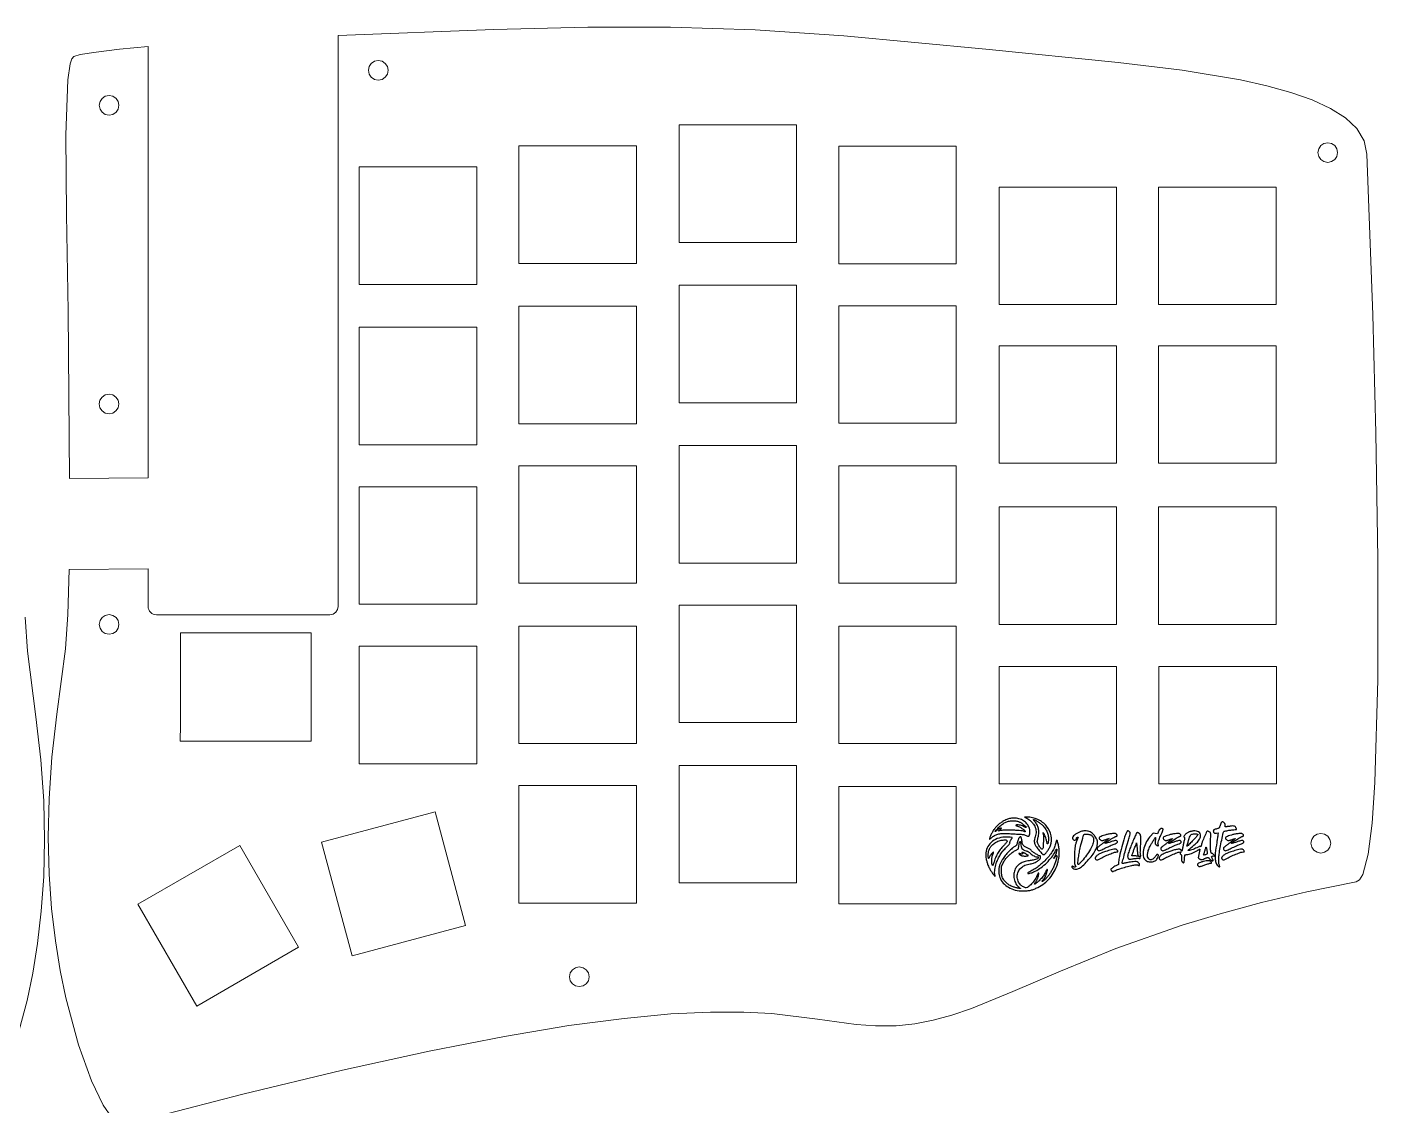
# Model space of a CAD drawing. Extents: x -219 to 340, y -29 to 493.
# Drawn here: x -29 to 131.9, y 362.9 to 491.4 of the extents above; entities that cross this region are included whole.
import ezdxf

# ---------------------------------------------------------------- set-up
doc = ezdxf.new("R2010")
doc.units = 0
doc.header["$MEASUREMENT"] = 0
doc.layers.get('0').update_dxf_attribs({"lineweight": 25, "true_color": 0xffffff})
doc.layers.add('Layer 1', color=7, linetype='BYLAYER', lineweight=5, true_color=0xffffff)

msp = doc.modelspace()

# ---------------------------------------------------------------- linework, layer by layer
at = {"color": 5, "true_color": 0x0000ff}
for points in [[(88.22, 397.13, 0.021416), (87.98, 397.09, 0.028277), (87.77, 397.04, 0.025595), (87.55, 396.95, 0.013536), (87.29, 396.82, 0.042504), (86.99, 396.63, 0.022333), (86.65, 396.35, 0.022256), (86.33, 396.04, 0.036844), (86.09, 395.74, 0.029866), (85.95, 395.49, 0.012216), (85.78, 395.15, 0.008749), (85.63, 394.8, 0.095306), (85.6, 394.66, 0.546801), (85.61, 394.65, 0.041861), (85.67, 394.67, 0.028123), (85.74, 394.73, 0.013668), (85.83, 394.81, -0.060301), (86.19, 395.07, -0.061454), (86.6, 395.24, -0.052645), (87.1, 395.32, -0.029227), (87.71, 395.32, 0.001164), (87.97, 395.31, 0.000535), (88.3, 395.29, 0.000529), (88.65, 395.27, 0.000733), (88.96, 395.25, -0.004485), (89.38, 395.23, -0.024068), (89.6, 395.2, -0.038649), (89.78, 395.16, -0.025833), (89.96, 395.09, 0.005668), (90.15, 395.01, 0.06691), (90.22, 394.99, 0.177373), (90.27, 395, 0.092553), (90.32, 395.04, 0.122046), (90.41, 395.27, 0.053548), (90.42, 395.6, 0.0512), (90.36, 395.95, 0.067061), (90.23, 396.25, 0.079435), (89.88, 396.67, 0.074893), (89.4, 396.98, 0.071548), (88.83, 397.13, 0.062987)], [(88.96, 396.78, -0.024427), (89.07, 396.74, -0.013925), (89.2, 396.69, -0.013883), (89.33, 396.62, -0.022292), (89.44, 396.56, -0.024315), (89.63, 396.41, -0.024077), (89.81, 396.25, -0.017054), (89.96, 396.1, -0.395866), (89.95, 396.05, -0.281029), (89.93, 396.04, -0.013728), (89.85, 396.07, -0.018919), (89.75, 396.11, -0.012167), (89.64, 396.17, 0.042961), (89.41, 396.26, 0.033852), (89.15, 396.33, 0.03438), (88.91, 396.36, 0.10325), (88.74, 396.33, 0.338007), (88.73, 396.31, 0.234176), (88.74, 396.29, 0.048232), (88.82, 396.25, 0.008257), (88.96, 396.2, -0.045337), (89.18, 396.1, -0.018174), (89.47, 395.93, -0.015771), (89.74, 395.74, -0.093969), (89.86, 395.61, -0.110977), (89.87, 395.57, -0.342591), (89.86, 395.54, -0.170979), (89.81, 395.54, -0.044045), (89.74, 395.57, 0.090533), (89.55, 395.63, 0.012977), (89.15, 395.67, 0.012557), (88.62, 395.7, 0.006243), (87.94, 395.71, 0.00404), (87.53, 395.71, 0.008274), (87.21, 395.7, 0.008191), (86.96, 395.68, 0.065085), (86.85, 395.66, -0.021984), (86.71, 395.62, -0.514141), (86.68, 395.64, -0.222013), (86.71, 395.69, -0.013469), (86.86, 395.79, 0.017603), (86.94, 395.85, 0.037896), (86.99, 395.9, 0.066691), (87.02, 395.93, 0.47273), (87.01, 395.95, 0.140908), (86.91, 395.95, 0.049687), (86.76, 395.9, 0.04508), (86.61, 395.81, 0.04213), (86.47, 395.69, -0.013673), (86.4, 395.63, -0.028422), (86.34, 395.58, -0.043719), (86.3, 395.56, -0.550557), (86.29, 395.57, -0.195265), (86.33, 395.67, -0.005644), (86.68, 396.02, -0.011337), (87.03, 396.35, -0.04722), (87.26, 396.52, -0.053934), (87.66, 396.71, -0.043849), (88.11, 396.82, -0.044777), (88.56, 396.85, -0.065497)], [(90.04, 397.14, -0.052586), (90.31, 396.98, -0.031693), (90.59, 396.73, -0.031648), (90.83, 396.45, -0.051154), (91, 396.18, -0.052531), (91.11, 395.88, -0.051989), (91.16, 395.56, -0.051397), (91.14, 395.23, -0.049095), (91.05, 394.91, 0.027071), (90.97, 394.66, 0.047825), (90.94, 394.45, 0.05601), (90.95, 394.25, 0.05869), (91, 394.07, 0.056823), (91.19, 393.73, 0.020415), (91.54, 393.29, 0.013846), (91.9, 392.88, 0.205559), (92.07, 392.81, 0.20915), (92.23, 392.88, 0.028544), (92.47, 393.16, 0.031822), (92.69, 393.52, 0.037293), (92.86, 393.88, 0.140913), (92.95, 395.06, 0.121877), (92.41, 396.18, 0.112852), (91.37, 396.99, 0.108402), (90.07, 397.27), (89.76, 397.27)], [(91.34, 396.76, -0.025198), (91.46, 396.68, -0.010477), (91.61, 396.57, -0.010335), (91.77, 396.44, -0.013152), (91.91, 396.32, -0.052329), (92.24, 395.92, -0.057751), (92.48, 395.48, -0.058432), (92.61, 395, -0.055775), (92.62, 394.5, -0.011388), (92.61, 394.38, -0.013103), (92.59, 394.26, -0.012242), (92.57, 394.16, -0.070855), (92.55, 394.11, -0.148643), (92.52, 394.08, -0.436086), (92.49, 394.09, -0.041305), (92.46, 394.18, -0.001535), (92.38, 394.51, 0.022045), (92.31, 394.79, 0.023191), (92.21, 395.06, 0.023188), (92.1, 395.28, 0.098003), (92.01, 395.39, 0.007238), (91.96, 395.43, 0.341336), (91.95, 395.43, 0.330003), (91.95, 395.42, 0.007007), (91.97, 395.36, -0.097545), (92.03, 395.05, -0.011672), (92.02, 394.35, -0.007255), (91.98, 393.62, -0.241211), (91.89, 393.47, -0.376445), (91.77, 393.49, -0.026392), (91.55, 393.79, -0.031584), (91.36, 394.13, -0.113497), (91.3, 394.37, -0.041088), (91.31, 394.43, -0.00597), (91.33, 394.56, -0.006725), (91.36, 394.71, -0.005715), (91.4, 394.87, 0.047916), (91.48, 395.42, 0.062723), (91.44, 395.91, 0.066854), (91.28, 396.36, 0.065889), (91.01, 396.75, -0.007005), (90.94, 396.83, -0.010315), (90.89, 396.89, -0.005965), (90.85, 396.95, -0.161784), (90.84, 396.97, -0.513535), (90.87, 396.98, -0.017646), (90.99, 396.94, -0.019846), (91.15, 396.86, -0.010704)], [(105.88, 395.81, 0.025519), (105.83, 395.75, 0.010814), (105.78, 395.67, 0.010667), (105.73, 395.58, 0.013728), (105.69, 395.49), (105.6, 395.29), (105.35, 395.32), (105.1, 395.35), (104.79, 395.02, 0.072514), (104.32, 394.37, 0.057289), (104, 393.56, 0.06146), (103.9, 392.79, 0.1667), (104.07, 392.27, 0.059006), (104.23, 392.11, 0.074237), (104.41, 392, 0.069206), (104.62, 391.95, 0.043589), (104.88, 391.94, 0.045912), (105.13, 391.98, 0.073028), (105.33, 392.06, 0.078382), (105.48, 392.19, 0.061944), (105.61, 392.37, 0.025099), (105.69, 392.56, 0.081334), (105.72, 392.7, 0.165842), (105.7, 392.78, 0.207567), (105.63, 392.82, 0.117915), (105.57, 392.82, 0.086249), (105.51, 392.78, 0.055584), (105.45, 392.72, 0.018485), (105.37, 392.61, -0.04292), (105.15, 392.35, -0.106689), (104.94, 392.21, -0.159933), (104.74, 392.2, -0.139311), (104.57, 392.3, -0.140187), (104.44, 392.54, -0.077203), (104.43, 392.88, -0.056808), (104.52, 393.3, -0.028792), (104.73, 393.81, -0.017567), (104.91, 394.13, -0.012469), (105.12, 394.48, -0.004598), (105.34, 394.82, -0.472129), (105.39, 394.82, -0.22471), (105.39, 394.81, -0.003575), (105.38, 394.71, -0.00863), (105.37, 394.6, -0.005518), (105.35, 394.47, 0.008245), (105.32, 394.27, 0.056869), (105.32, 394.17, 0.10307), (105.34, 394.1, 0.058043), (105.39, 394.03, 0.067274), (105.52, 393.91, 0.087277), (105.67, 393.85, 0.378338), (105.72, 393.88, 0.265304), (105.71, 393.96, -0.187278), (105.67, 394.09, -0.05211), (105.7, 394.3, -0.031649), (105.81, 394.62, -0.008599), (106.01, 395.11, 0.004441), (106.17, 395.46, 0.021537), (106.24, 395.67, 0.035444), (106.27, 395.8, 0.219456), (106.26, 395.86, 0.139159), (106.18, 395.92, 0.112756), (106.07, 395.93, 0.10174), (105.96, 395.89, 0.093919)], [(113.19, 396.59, 0.017906), (113.16, 396.52, 0.006391), (113.12, 396.42, 0.006332), (113.08, 396.31, 0.007438), (113.04, 396.2, -0.017364), (112.98, 396.04, -0.109956), (112.93, 395.97, -0.111599), (112.86, 395.92, -0.018126), (112.7, 395.88, 0.013407), (112.47, 395.82, 0.066633), (112.35, 395.77, 0.130672), (112.28, 395.7, 0.125874), (112.26, 395.61, 0.11115), (112.29, 395.49, 0.136671), (112.36, 395.41, 0.117513), (112.48, 395.36, 0.069528), (112.63, 395.37), (112.83, 395.4), (112.8, 395.15, -0.003332), (112.78, 395.02, -0.000753), (112.75, 394.79, -0.00078), (112.71, 394.52, -0.000757), (112.67, 394.26, 0.010381), (112.5, 392.99, 0.045235), (112.49, 392.24, 0.083436), (112.61, 391.75, 0.131535), (112.88, 391.41, 0.031435), (112.99, 391.34, 0.344168), (113.03, 391.35, 0.290636), (113.04, 391.4, 0.02661), (112.99, 391.53, -0.089361), (112.93, 391.72, -0.025163), (112.91, 392.03, -0.022652), (112.92, 392.41, -0.015336), (112.96, 392.84, -0.010939), (113.08, 393.64, -0.00755), (113.26, 394.54, -0.002853), (113.45, 395.41, -0.14625), (113.53, 395.56, -0.149947), (113.62, 395.61, -0.003872), (114.11, 395.7, -0.00852), (114.58, 395.76, -0.032355), (114.87, 395.78, 0.011294), (114.99, 395.78, 0.206484), (115.03, 395.8, 0.250458), (115.03, 395.84, 0.01662), (115, 395.93, 0.081594), (114.91, 396.1, 0.146271), (114.79, 396.19, 0.093262), (114.59, 396.22, 0.021085), (114.26, 396.19, 0.003967), (114.08, 396.16, 0.005168), (113.92, 396.14, 0.003896), (113.79, 396.11, 0.046717), (113.74, 396.1, -0.167066), (113.7, 396.1, -0.230174), (113.68, 396.12, -0.080612), (113.66, 396.18, -0.012092), (113.66, 396.3, 0.023941), (113.66, 396.42, 0.07105), (113.64, 396.5, 0.085437), (113.6, 396.56, 0.046005), (113.53, 396.63, 0.03855), (113.41, 396.71, 0.154486), (113.33, 396.72, 0.18967), (113.26, 396.69, 0.063148)], [(87.18, 394.88, 0.08186), (86.33, 394.62, 0.094856), (85.66, 394.11, 0.100956), (85.25, 393.41, 0.105877), (85.16, 392.62, 0.029828), (85.2, 392.31, 0.016031), (85.3, 391.93, 0.016029), (85.42, 391.56, 0.032127), (85.54, 391.28, 0.021062), (85.65, 391.07, 0.007327), (85.84, 390.78, 0.007464), (86.03, 390.49, 0.017011), (86.19, 390.28, 0.050239), (86.26, 390.22, 0.55275), (86.28, 390.23, 0.109624), (86.28, 390.3, 0.007998), (86.24, 390.49, -0.066918), (86.22, 390.71, -0.022615), (86.25, 391.05, -0.022319), (86.31, 391.41, -0.026133), (86.41, 391.75, -0.027548), (86.63, 392.3, -0.031876), (86.89, 392.79, -0.031608), (87.22, 393.25, -0.026274), (87.63, 393.69, 0.007393), (87.83, 393.89, 0.02491), (87.95, 394.03, 0.037723), (88.02, 394.13, 0.12889), (88.04, 394.21, -0.062726), (88.05, 394.34, -0.036324), (88.1, 394.48, -0.036467), (88.17, 394.61, -0.084404), (88.24, 394.69, 0.026233), (88.27, 394.72, 0.030537), (88.29, 394.75, 0.031902), (88.31, 394.77, 0.131716), (88.31, 394.79, 0.378308), (88.26, 394.85, 0.011798), (87.9, 394.89, 0.020791), (87.51, 394.9, 0.031975)], [(87.66, 394.5, -0.180373), (87.7, 394.42, -0.14981), (87.68, 394.32, -0.052909), (87.57, 394.18, -0.006586), (87.31, 393.9, 0.024248), (86.88, 393.4, 0.035608), (86.56, 392.92, 0.036446), (86.31, 392.41, 0.027151), (86.11, 391.81, -0.01264), (86.08, 391.7, -0.019685), (86.04, 391.6, -0.01469), (86.01, 391.53, -0.284573), (85.99, 391.52, -0.333831), (85.93, 391.56, -0.035283), (85.9, 391.72, -0.031444), (85.88, 391.94, -0.017107), (85.88, 392.22, -0.012316), (85.9, 392.43, -0.030633), (85.92, 392.58, -0.037126), (85.96, 392.71, -0.027901), (86.02, 392.85, 0.011966), (86.08, 392.96, 0.042958), (86.1, 393.03, 0.098273), (86.1, 393.07, 0.375822), (86.09, 393.09, 0.188652), (86, 393.05, 0.018354), (85.83, 392.89, 0.023491), (85.67, 392.7, 0.075492), (85.6, 392.56, -0.004422), (85.51, 392.34, -0.522171), (85.48, 392.33, -0.209754), (85.47, 392.37, -0.002199), (85.46, 392.68, -0.028783), (85.48, 393.07, -0.058195), (85.55, 393.37, -0.062727), (85.68, 393.64, -0.038937), (85.9, 393.91, -0.035915), (86.11, 394.1, -0.037747), (86.34, 394.26, -0.036737), (86.6, 394.39, -0.030723), (86.89, 394.49, -0.029505), (87.12, 394.53, -0.029582), (87.36, 394.55, -0.027713), (87.57, 394.55, -0.176279)], [(89.14, 394.81, 0.056535), (89.08, 394.71, 0.023717), (89.02, 394.57, 0.013586), (88.95, 394.34, 0.002855), (88.83, 393.95, -0.115593), (88.81, 393.91, -0.031794), (88.76, 393.86, -0.030338), (88.7, 393.82, -0.027575), (88.63, 393.77, 0.063666), (88.32, 393.56, 0.018815), (87.9, 393.16, 0.019296), (87.48, 392.69, 0.026974), (87.14, 392.24, 0.019328), (87.07, 392.11, 0.010872), (86.98, 391.95, 0.010838), (86.9, 391.79, 0.017394), (86.84, 391.64, 0.0518), (86.75, 391.28, 0.034183), (86.72, 390.85, 0.034473), (86.75, 390.43, 0.060074), (86.83, 390.09, 0.0887), (87.24, 389.42, 0.080534), (87.87, 388.91, 0.073632), (88.68, 388.59, 0.057606), (89.62, 388.48, 0.023256), (90.1, 388.5, 0.035908), (90.51, 388.57, 0.035059), (90.91, 388.69, 0.020888), (91.37, 388.9, 0.050744), (92.15, 389.39, 0.052812), (92.8, 390.01, 0.051808), (93.31, 390.78, 0.045607), (93.69, 391.66, 0.018011), (93.79, 392.02, 0.017378), (93.86, 392.39, 0.017933), (93.91, 392.75, 0.023637), (93.92, 393.08, 0.035278), (93.9, 393.49, 0.019993), (93.81, 393.98, 0.010956), (93.69, 394.45, 0.338607), (93.6, 394.51, 0.313661), (93.59, 394.5, 0.01178), (93.56, 394.43, 0.017548), (93.54, 394.34, 0.010994), (93.51, 394.23, -0.049818), (93.35, 393.7, -0.040068), (93.08, 393.17, -0.035082), (92.7, 392.64, -0.022954), (92.18, 392.07, -0.017542), (91.73, 391.65, -0.022927), (91.28, 391.29, -0.022326), (90.8, 390.98, -0.015343), (90.22, 390.66, 0.260644), (90.17, 390.58, 0.499888), (90.22, 390.54, 0.035294), (90.63, 390.65, 0.027231), (91.06, 390.84, 0.04789), (91.74, 391.25, 0.032422), (92.42, 391.84, 0.032566), (93.02, 392.51, 0.051043), (93.43, 393.17, -0.012356), (93.53, 393.36, -0.088898), (93.6, 393.44, -0.626072), (93.63, 393.43, -0.064394), (93.62, 393.33, -0.011618), (93.56, 393.07, -0.019841), (93.49, 392.86, -0.023764), (93.42, 392.69, -0.039608), (93.35, 392.56, 0.01048), (93.24, 392.4, 0.60841), (93.26, 392.37, 0.195442), (93.31, 392.4, 0.007236), (93.46, 392.57, -0.026434), (93.6, 392.71, -0.596429), (93.64, 392.7, -0.107167), (93.64, 392.58, -0.004154), (93.53, 392.17, -0.018707), (93.39, 391.73, -0.01917), (93.22, 391.31, -0.019645), (93.02, 390.91, -0.022383), (92.8, 390.54, -0.024232), (92.6, 390.27, -0.018923), (92.36, 390, -0.018681), (92.12, 389.76, -0.061323), (91.94, 389.63, -0.08263), (91.88, 389.61, -0.548819), (91.86, 389.63, -0.113396), (91.89, 389.7, -0.019962), (91.99, 389.79, 0.057326), (92.11, 389.94, 0.028896), (92.24, 390.16, 0.027057), (92.35, 390.42, 0.026428), (92.43, 390.69, 0.007132), (92.5, 390.96, 0.274471), (92.48, 391.02, 0.478108), (92.43, 391.01, 0.009432), (92.32, 390.79, -0.014141), (92.17, 390.52, -0.017806), (92.03, 390.29, -0.018602), (91.87, 390.08, -0.018387), (91.69, 389.87, -0.025507), (91.52, 389.7, -0.011156), (91.27, 389.48, -0.003557), (91, 389.27, -0.379657), (90.96, 389.28, -0.333358), (90.96, 389.29, -0.004818), (91, 389.37, -0.010972), (91.05, 389.46, -0.006744), (91.12, 389.56, 0.020021), (91.2, 389.68, 0.014549), (91.27, 389.82, 0.014741), (91.33, 389.96, 0.030966), (91.37, 390.07, 0.005464), (91.48, 390.49, 0.190488), (91.47, 390.59, 0.596149), (91.42, 390.59, 0.009196), (91.26, 390.27, -0.037756), (90.97, 389.78, -0.033486), (90.6, 389.31, -0.031894), (90.23, 388.95, -0.180992), (89.98, 388.86, -0.078539), (89.82, 388.88, -0.041744), (89.64, 388.96, -0.038483), (89.46, 389.07, -0.036264), (89.29, 389.22, -0.106539), (89.01, 389.66, -0.094808), (88.91, 390.21, -0.093237), (89.03, 390.75, -0.09886), (89.33, 391.21, -0.039591), (89.52, 391.36, -0.049298), (89.71, 391.48, -0.039326), (89.96, 391.57, -0.01528), (90.31, 391.66, 0.030573), (90.83, 391.8, 0.044645), (91.26, 391.99, 0.053581), (91.56, 392.21, 0.165315), (91.68, 392.43, 0.04041), (91.69, 392.53, 0.092858), (91.68, 392.61, 0.14403), (91.65, 392.65, 0.165376), (91.6, 392.67, -0.125073), (91.44, 392.71, -0.012159), (91.1, 392.91, -0.014846), (90.77, 393.12, -0.073941), (90.61, 393.27, 0.045064), (90.53, 393.36, 0.030041), (90.41, 393.45, 0.024846), (90.27, 393.54, 0.013973), (90.08, 393.63, -0.02641), (89.79, 393.79, -0.086673), (89.63, 393.93, -0.099345), (89.54, 394.11, -0.041321), (89.49, 394.38, 0.01705), (89.45, 394.61, 0.037433), (89.41, 394.78, 0.050305), (89.36, 394.89, 0.265816), (89.3, 394.93, 0.13067), (89.27, 394.92, 0.034744), (89.23, 394.89, 0.032779), (89.18, 394.85, 0.028647)], [(89.32, 394.1, 0.052617), (89.36, 393.77, 0.113874), (89.47, 393.54, 0.109743), (89.67, 393.37, 0.046746), (89.99, 393.25, -0.025947), (90.13, 393.2, -0.037246), (90.25, 393.14, -0.03672), (90.36, 393.06, -0.024266), (90.47, 392.96, 0.041096), (90.67, 392.79, 0.03709), (90.91, 392.65, 0.037982), (91.13, 392.56, 0.141155), (91.28, 392.55, -0.07497), (91.36, 392.56, -0.217508), (91.41, 392.54, -0.21688), (91.42, 392.48, -0.074588), (91.4, 392.4, -0.161162), (91.31, 392.32, -0.035462), (91.1, 392.24, -0.025326), (90.79, 392.16, -0.008399), (90.34, 392.08, 0.02981), (89.72, 391.94, 0.062527), (89.28, 391.74, 0.074758), (88.94, 391.47, 0.062587), (88.68, 391.1, 0.096721), (88.51, 390.54, 0.077411), (88.54, 389.92, 0.078039), (88.76, 389.34, 0.101382), (89.13, 388.91, -0.004619), (89.25, 388.82, -0.097134), (89.28, 388.79, -0.507574), (89.27, 388.77, -0.051772), (89.22, 388.76, -0.064526), (89.03, 388.79, -0.009811), (88.68, 388.89, -0.011625), (88.32, 389.01, -0.031394), (88.07, 389.11, -0.053337), (87.83, 389.27, -0.026304), (87.55, 389.52, -0.026288), (87.31, 389.79, -0.056132), (87.16, 390.03, -0.031871), (87.1, 390.18, -0.047189), (87.07, 390.31, -0.029101), (87.05, 390.5, -0.005396), (87.05, 390.84), (87.05, 391.41), (87.25, 391.83, -0.017229), (87.37, 392.06, -0.030811), (87.49, 392.24, -0.026134), (87.65, 392.42, -0.009048), (87.89, 392.67, -0.009841), (88.13, 392.9, -0.020689), (88.32, 393.06, -0.024349), (88.5, 393.19, -0.021099), (88.71, 393.31), (89.08, 393.5), (89.11, 393.84, -0.024552), (89.15, 394.19, -0.133049), (89.23, 394.36, -0.627324), (89.3, 394.34, -0.049479)], [(96.49, 395.56, 0.040502), (96.15, 395.42, 0.040486), (95.84, 395.23, 0.043368), (95.6, 395.03, 0.128404), (95.5, 394.84, 0.128257), (95.5, 394.74, 0.090435), (95.55, 394.64, 0.092983), (95.63, 394.56, 0.147227), (95.72, 394.53, 0.062862), (95.83, 394.55, 0.090009), (95.93, 394.59, 0.148171), (95.97, 394.65, 0.272708), (95.96, 394.7, -0.108857), (95.95, 394.74, -0.179755), (95.95, 394.77, -0.107874), (95.98, 394.81, -0.027132), (96.04, 394.85, -0.049776), (96.12, 394.9, -0.521742), (96.15, 394.88, -0.105087), (96.14, 394.8, -0.005861), (96.04, 394.58, 0.026291), (95.9, 394.19, 0.034609), (95.81, 393.82, 0.026744), (95.75, 393.38, 0.009052), (95.72, 392.73, 0.007537), (95.72, 392.11, 0.028633), (95.74, 391.73, 0.04672), (95.79, 391.5, 0.320196), (95.88, 391.43, -0.254247), (95.89, 391.42, -0.257172), (95.89, 391.41, -0.087349), (95.87, 391.38, -0.028829), (95.84, 391.36, -0.045638), (95.78, 391.32, -0.12922), (95.74, 391.31, -0.100224), (95.69, 391.32, -0.02137), (95.61, 391.37, 0.039107), (95.51, 391.42, 0.17266), (95.44, 391.42, 0.319238), (95.42, 391.38, 0.09894), (95.43, 391.31, 0.171206), (95.54, 391.18, 0.07707), (95.76, 391.09, 0.072057), (96.01, 391.08, 0.103481), (96.22, 391.14, 0.064887), (96.68, 391.46, 0.021443), (97.27, 392.05, 0.021956), (97.83, 392.71, 0.040534), (98.21, 393.3, 0.012644), (98.33, 393.53, 0.035925), (98.39, 393.69, 0.040017), (98.43, 393.85, 0.019001), (98.45, 394.06, 0.013768), (98.46, 394.29, 0.050409), (98.45, 394.43, 0.051498), (98.41, 394.56, 0.014805), (98.32, 394.75, 0.045276), (98.15, 395.02, 0.040519), (97.93, 395.27, 0.042598), (97.7, 395.46, 0.077397), (97.47, 395.57, 0.049391), (97.26, 395.61, 0.026131), (96.98, 395.63, 0.02612), (96.71, 395.61, 0.047986)], [(97.68, 395.15, -0.081811), (97.8, 395.06, -0.050803), (97.91, 394.92, -0.051253), (97.98, 394.77, -0.092343), (98.01, 394.63, -0.087319), (97.92, 394.1, -0.03734), (97.62, 393.44, -0.033253), (97.17, 392.73, -0.026323), (96.6, 392.02, -0.008222), (96.31, 391.71, -0.134336), (96.19, 391.64, -0.475223), (96.13, 391.69, -0.044625), (96.14, 391.89, -0.008598), (96.23, 392.63, -0.013726), (96.34, 393.25, -0.010811), (96.5, 393.96, -0.003336), (96.78, 395.02, -0.021003), (96.81, 395.14, -0.114367), (96.85, 395.2, -0.136359), (96.91, 395.23, -0.03465), (97.01, 395.24, -0.028589), (97.19, 395.25, -0.030211), (97.37, 395.23, -0.032172), (97.54, 395.2, -0.048748)], [(99.72, 395.23, 0.020953), (99.36, 395.14, 0.026166), (99.03, 395.03, 0.024525), (98.77, 394.91, 0.182055), (98.68, 394.81, 0.216559), (98.68, 394.72, 0.067653), (98.77, 394.6, 0.065177), (98.88, 394.51, 0.139291), (98.99, 394.48, 0.055765), (99.05, 394.49, 0.008606), (99.17, 394.52, 0.009512), (99.31, 394.56, 0.008137), (99.46, 394.61, -0.004186), (99.6, 394.65, -0.006745), (99.72, 394.69, -0.00202), (99.83, 394.72, -0.27177), (99.84, 394.72, -0.447579), (99.84, 394.71, -0.002186), (99.75, 394.64, -0.00734), (99.65, 394.56, -0.004355), (99.52, 394.47, 0.005086), (99.37, 394.36, 0.003492), (99.21, 394.24, 0.00352), (99.05, 394.12, 0.007145), (98.93, 394.02, -0.00325), (98.82, 393.93, -0.002862), (98.71, 393.84, -0.002876), (98.61, 393.76, -0.008672), (98.54, 393.7, 0.029836), (98.46, 393.65, 0.099807), (98.43, 393.6, 0.11849), (98.42, 393.54, 0.051063), (98.43, 393.47, 0.128362), (98.51, 393.32, 0.235369), (98.64, 393.27, 0.080806), (98.86, 393.33, 0.008666), (99.35, 393.57, -0.006349), (99.64, 393.71, -0.005386), (99.96, 393.86, -0.005435), (100.24, 393.98, -0.015173), (100.45, 394.06, 0.015749), (100.71, 394.16, 0.098968), (100.83, 394.24, 0.257474), (100.85, 394.33, 0.138981), (100.8, 394.42, 0.161416), (100.71, 394.47, 0.071378), (100.57, 394.47, 0.036048), (100.34, 394.42, 0.007193), (99.96, 394.3, -0.004872), (99.74, 394.24, -0.007795), (99.56, 394.18, -0.002704), (99.4, 394.14, -0.265109), (99.38, 394.15, -0.477074), (99.38, 394.21, -0.002214), (99.97, 394.58, -0.003798), (100.54, 394.94, -0.138779), (100.69, 394.98, 0.144724), (100.77, 395.01, 0.223422), (100.81, 395.07, 0.160777), (100.79, 395.16, 0.078719), (100.72, 395.25, 0.140425), (100.6, 395.31, 0.049076), (100.4, 395.32, 0.033156), (100.12, 395.3, 0.011583)], [(101.92, 395.44, 0.044393), (101.69, 394.87, 0.007423), (101.36, 393.72, 0.007387), (101.07, 392.57, 0.044987), (100.98, 391.96), (100.97, 391.61), (100.65, 391.47, 0.02649), (100.43, 391.35, 0.033725), (100.24, 391.22, 0.035125), (100.1, 391.1, 0.193214), (100.06, 391.01, 0.115286), (100.07, 390.98, 0.033362), (100.09, 390.94, 0.03163), (100.12, 390.9, 0.029068), (100.16, 390.86, 0.070042), (100.23, 390.81, 0.151588), (100.29, 390.8, 0.065181), (100.38, 390.83, 0.005726), (100.6, 390.92, -0.027844), (101.13, 391.13, -0.012859), (101.85, 391.34, -0.01255), (102.55, 391.52, -0.037567), (103.04, 391.59, -0.029355), (103.13, 391.59, -0.033602), (103.22, 391.58, -0.036845), (103.29, 391.56, -0.090161), (103.33, 391.53, 0.116745), (103.41, 391.5, 0.283189), (103.47, 391.52, 0.19632), (103.49, 391.59, 0.070791), (103.47, 391.69, 0.150798), (103.32, 391.88, 0.122915), (103.09, 391.97, 0.064618), (102.71, 391.96, 0.015667), (102.09, 391.86, -0.004425), (101.86, 391.81, -0.006841), (101.66, 391.78, -0.002682), (101.49, 391.75, -0.176543), (101.46, 391.76, -0.324126), (101.42, 391.85, -0.003475), (101.59, 392.52, -0.008623), (101.81, 393.35, -0.004224), (102.13, 394.4, 0.007581), (102.29, 394.95, 0.042339), (102.35, 395.25, 0.092364), (102.34, 395.43, 0.175166), (102.25, 395.55, 0.049114), (102.14, 395.62, 0.185553), (102.06, 395.62, 0.161741), (101.99, 395.57, 0.035306)], [(103.08, 395.32, -0.024945), (103.06, 395.25, -0.001787), (102.97, 395.05, -0.002509), (102.87, 394.81, -0.001892), (102.75, 394.56, 0.012079), (102.5, 393.97, 0.01218), (102.27, 393.37, 0.010639), (102.1, 392.84, 0.071737), (102.06, 392.57, 0.032549), (102.07, 392.48, 0.07436), (102.09, 392.41, 0.086005), (102.12, 392.35, 0.056182), (102.18, 392.31, 0.064961), (102.26, 392.27, 0.082512), (102.35, 392.25, 0.041859), (102.47, 392.26, 0.005959), (102.71, 392.31, -0.014099), (102.89, 392.34, -0.012668), (103.07, 392.36, -0.012813), (103.23, 392.37, -0.038482), (103.34, 392.37, 0.039503), (103.5, 392.36, 0.285025), (103.56, 392.4, 0.317125), (103.55, 392.47, 0.04424), (103.43, 392.57, 0.062455), (103.35, 392.61, 0.043276), (103.25, 392.63, 0.031636), (103.11, 392.64, 0.012543), (102.93, 392.65, -0.010175), (102.79, 392.65, -0.016883), (102.67, 392.65, -0.010905), (102.57, 392.66, -0.375854), (102.56, 392.68, -0.087907), (102.57, 392.73, -0.000903), (102.7, 393.08, -0.003007), (102.85, 393.48, -0.002307), (103.02, 393.91), (103.13, 394.21), (103.19, 393.5, 0.00819), (103.23, 393, 0.064739), (103.28, 392.78, 0.166387), (103.37, 392.67, 0.137756), (103.52, 392.63, 0.017638), (103.6, 392.63, 0.219945), (103.63, 392.65, 0.248138), (103.63, 392.68, 0.022225), (103.6, 392.75, -0.094461), (103.58, 392.85, -0.012749), (103.57, 393.07, -0.010704), (103.58, 393.38, -0.003399), (103.6, 393.84, 0.002566), (103.62, 394.22, 0.003694), (103.64, 394.55, 0.001975), (103.64, 394.84, 0.058023), (103.64, 394.91, -0.000081), (103.63, 394.95, -0.000037), (103.61, 395.02, -0.000036), (103.6, 395.08, -0.00005), (103.59, 395.14, 0.067771), (103.57, 395.2, 0.053144), (103.53, 395.26, 0.050807), (103.48, 395.32, 0.050064), (103.41, 395.36, 0.031095), (103.28, 395.42, 0.116314), (103.19, 395.43, 0.185285), (103.12, 395.39, 0.105949)], [(109.52, 395.55, 0.032556), (109.39, 395.51, 0.025413), (109.26, 395.45, 0.024722), (109.12, 395.37, 0.025912), (109, 395.28, 0.026359), (108.85, 395.14, 0.088836), (108.78, 395.03, 0.155803), (108.77, 394.93, 0.146301), (108.82, 394.85, -0.18383), (108.84, 394.8, -0.039691), (108.84, 394.71, -0.026947), (108.81, 394.58, -0.008181), (108.77, 394.37, 0.0054), (108.72, 394.19, 0.003558), (108.68, 393.97, 0.003579), (108.64, 393.76, 0.006905), (108.61, 393.59, -0.010744), (108.58, 393.46, -0.017262), (108.55, 393.34, -0.011391), (108.52, 393.25, -0.323093), (108.5, 393.23, -0.113715), (108.49, 393.24, -0.100298), (108.47, 393.25, -0.09392), (108.46, 393.26, -0.086073), (108.46, 393.28, 0.15771), (108.45, 393.3, 0.033574), (108.43, 393.34, 0.032011), (108.39, 393.38, 0.025711), (108.34, 393.41, 0.055583), (108.26, 393.45, 0.089956), (108.18, 393.47, 0.048724), (108.07, 393.46, 0.006995), (107.86, 393.41, 0.0139), (107.42, 393.3, 0.011707), (106.96, 393.15, 0.011718), (106.55, 393, 0.035564), (106.28, 392.87, 0.030792), (106.05, 392.73, 0.056987), (105.89, 392.58, 0.081152), (105.81, 392.44, 0.221609), (105.81, 392.33, 0.077716), (105.89, 392.22, 0.156396), (105.99, 392.18, 0.125254), (106.11, 392.19, 0.041819), (106.27, 392.26, -0.016952), (106.84, 392.56, -0.013035), (107.48, 392.85, -0.010143), (108.07, 393.08, -0.089358), (108.34, 393.13, -0.073454), (108.37, 393.13, -0.311372), (108.39, 393.11, -0.139683), (108.38, 393.08, -0.015789), (108.35, 393.03, 0.035925), (108.32, 392.97, 0.148186), (108.31, 392.93, 0.150752), (108.33, 392.9, 0.037598), (108.38, 392.86, -0.098428), (108.43, 392.8, -0.087199), (108.46, 392.73, -0.046389), (108.47, 392.62, -0.00902), (108.47, 392.42, 0.010144), (108.46, 392.22, 0.045999), (108.48, 392.1, 0.075182), (108.51, 392.02, 0.063759), (108.56, 391.94, 0.059828), (108.68, 391.84, 0.39171), (108.75, 391.85, 0.138417), (108.8, 391.97, 0.01105), (108.83, 392.29, -0.004313), (108.84, 392.46, -0.006647), (108.85, 392.62, -0.002626), (108.87, 392.74, -0.168148), (108.88, 392.77, -0.144829), (108.9, 392.78, -0.004039), (108.99, 392.79, -0.007963), (109.1, 392.82, -0.005348), (109.23, 392.83, 0.037465), (109.52, 392.9, 0.025087), (109.84, 393.01, 0.024452), (110.15, 393.16, 0.028521), (110.43, 393.33, -0.011238), (110.52, 393.39, -0.021059), (110.59, 393.43, -0.020647), (110.65, 393.45, -0.531147), (110.66, 393.45, -0.053049), (110.66, 393.42, -0.001218), (110.63, 393.28, -0.002707), (110.6, 393.13, -0.001829), (110.56, 392.95, 0.008504), (110.52, 392.76, 0.011636), (110.49, 392.6, 0.008532), (110.47, 392.46, 0.120089), (110.48, 392.41, 0.108667), (110.5, 392.38, 0.02882), (110.55, 392.34, 0.027828), (110.61, 392.29, 0.025461), (110.68, 392.26, 0.038043), (110.79, 392.21, 0.106334), (110.88, 392.21, 0.060788), (110.98, 392.23, 0.006675), (111.21, 392.33, -0.005678), (111.35, 392.39, -0.007709), (111.48, 392.44, -0.005402), (111.59, 392.48, -0.081976), (111.63, 392.48, -0.151388), (111.66, 392.47, -0.044948), (111.7, 392.44, -0.040572), (111.73, 392.4, -0.034148), (111.76, 392.35, 0.079074), (111.84, 392.26, 0.047897), (111.95, 392.17, 0.048398), (112.07, 392.1, 0.095004), (112.18, 392.08, 0.071398), (112.24, 392.09, 0.362475), (112.25, 392.11, 0.104588), (112.24, 392.16, 0.006349), (112.16, 392.29, -0.042556), (112.07, 392.48, -0.223077), (112.08, 392.58, -0.252468), (112.16, 392.64, -0.052597), (112.35, 392.64, 0.480406), (112.39, 392.67, 0.154145), (112.35, 392.76, 0.061458), (112.22, 392.88, 0.082277), (112.08, 392.95, -0.128637), (112.02, 392.99, -0.112777), (111.99, 393.05, -0.049913), (111.96, 393.16, -0.00742), (111.94, 393.38, -0.016695), (111.93, 393.59, -0.005127), (111.92, 393.9, -0.005124), (111.93, 394.25, -0.005594), (111.94, 394.6, 0.004214), (111.96, 395.18, 0.066769), (111.94, 395.38, 0.176966), (111.86, 395.49, 0.066718), (111.7, 395.58, 0.032109), (111.63, 395.6, 0.084449), (111.58, 395.6, 0.104269), (111.53, 395.59, 0.067039), (111.49, 395.56, 0.097173), (111.42, 395.45, 0.001538), (111.15, 394.8, 0.001545), (110.88, 394.15, 0.096697), (110.86, 394.03, -0.06234), (110.86, 394, -0.009368), (110.85, 393.96, -0.010396), (110.83, 393.91, -0.008808), (110.81, 393.85, -0.028381), (110.78, 393.79, -0.09909), (110.76, 393.76, -0.201643), (110.73, 393.75, -0.173823), (110.71, 393.77, 0.244069), (110.67, 393.78, 0.037763), (110.58, 393.76, 0.028745), (110.46, 393.71, 0.010705), (110.3, 393.63, -0.020486), (110.01, 393.49, -0.019054), (109.7, 393.38, -0.016373), (109.42, 393.29, -0.11839), (109.29, 393.29, -0.555544), (109.28, 393.32, -0.024748), (109.35, 393.4, -0.020608), (109.47, 393.51, -0.008525), (109.64, 393.66, 0.02046), (110.26, 394.21, 0.063429), (110.62, 394.64, 0.108184), (110.74, 395.01, 0.165086), (110.68, 395.34, 0.125326), (110.5, 395.51, 0.088536), (110.24, 395.61, 0.070067), (109.91, 395.62, 0.042085)], [(107.32, 395.23, 0.020953), (106.96, 395.14, 0.026166), (106.63, 395.03, 0.024525), (106.37, 394.91, 0.182055), (106.28, 394.81, 0.216559), (106.28, 394.72, 0.067653), (106.37, 394.6, 0.065177), (106.48, 394.51, 0.139291), (106.59, 394.48, 0.055765), (106.65, 394.49, 0.008606), (106.77, 394.52, 0.009512), (106.91, 394.56, 0.008137), (107.06, 394.61, -0.004186), (107.2, 394.65, -0.006745), (107.32, 394.69, -0.00202), (107.43, 394.72, -0.27177), (107.44, 394.72, -0.447579), (107.44, 394.71, -0.002186), (107.35, 394.64, -0.00734), (107.25, 394.56, -0.004355), (107.12, 394.47, 0.005086), (106.97, 394.36, 0.003492), (106.81, 394.24, 0.00352), (106.65, 394.12, 0.007145), (106.53, 394.02, -0.00325), (106.42, 393.93, -0.002862), (106.31, 393.84, -0.002876), (106.21, 393.76, -0.008672), (106.14, 393.7, 0.029836), (106.06, 393.65, 0.099807), (106.03, 393.6, 0.11849), (106.02, 393.54, 0.051063), (106.03, 393.47, 0.128362), (106.11, 393.32, 0.235369), (106.24, 393.27, 0.080806), (106.46, 393.33, 0.008666), (106.95, 393.57, -0.006349), (107.24, 393.71, -0.005386), (107.56, 393.86, -0.005435), (107.84, 393.98, -0.015173), (108.05, 394.06, 0.015749), (108.31, 394.16, 0.098968), (108.43, 394.24, 0.257474), (108.45, 394.33, 0.138981), (108.4, 394.42, 0.161416), (108.31, 394.47, 0.071378), (108.17, 394.47, 0.036048), (107.94, 394.42, 0.007193), (107.56, 394.3, -0.004872), (107.34, 394.24, -0.007795), (107.16, 394.18, -0.002704), (107, 394.14, -0.265109), (106.98, 394.15, -0.477074), (106.98, 394.21, -0.002214), (107.57, 394.58, -0.003798), (108.14, 394.94, -0.138779), (108.29, 394.98, 0.144724), (108.37, 395.01, 0.223422), (108.41, 395.07, 0.160777), (108.39, 395.16, 0.078719), (108.32, 395.25, 0.140425), (108.2, 395.31, 0.049076), (108, 395.32, 0.033156), (107.72, 395.3, 0.011583)], [(110.41, 395.21, -0.125158), (110.4, 395.17, -0.014794), (110.35, 395.09, -0.016949), (110.29, 395, -0.013139), (110.22, 394.9, -0.023111), (109.96, 394.61, -0.007239), (109.56, 394.21, -0.003369), (109.15, 393.81, -0.769247), (109.12, 393.83, -0.001367), (109.39, 394.72, -0.021457), (109.5, 395.01, -0.072119), (109.58, 395.16, -0.154429), (109.69, 395.23, -0.046912), (109.9, 395.27, -0.030432), (110.14, 395.28, -0.023698), (110.37, 395.26, -0.379783)], [(114.77, 395.23, 0.020953), (114.41, 395.14, 0.026166), (114.08, 395.03, 0.024525), (113.82, 394.91, 0.182055), (113.73, 394.81, 0.216559), (113.73, 394.72, 0.067653), (113.82, 394.6, 0.065177), (113.93, 394.51, 0.139291), (114.04, 394.48, 0.055765), (114.1, 394.49, 0.008606), (114.22, 394.52, 0.009512), (114.36, 394.56, 0.008137), (114.51, 394.61, -0.004186), (114.65, 394.65, -0.006745), (114.77, 394.69, -0.00202), (114.88, 394.72, -0.27177), (114.89, 394.72, -0.447579), (114.89, 394.71, -0.002186), (114.8, 394.64, -0.00734), (114.7, 394.56, -0.004355), (114.57, 394.47, 0.005086), (114.42, 394.36, 0.003492), (114.26, 394.24, 0.00352), (114.1, 394.12, 0.007145), (113.98, 394.02, -0.00325), (113.87, 393.93, -0.002862), (113.76, 393.84, -0.002876), (113.66, 393.76, -0.008672), (113.59, 393.7, 0.029836), (113.51, 393.65, 0.099807), (113.48, 393.6, 0.11849), (113.47, 393.54, 0.051063), (113.48, 393.47, 0.128362), (113.56, 393.32, 0.235369), (113.69, 393.27, 0.080806), (113.91, 393.33, 0.008666), (114.4, 393.57, -0.006349), (114.69, 393.71, -0.005386), (115.01, 393.86, -0.005435), (115.29, 393.98, -0.015173), (115.5, 394.06, 0.015749), (115.76, 394.16, 0.098968), (115.88, 394.24, 0.257474), (115.9, 394.33, 0.138981), (115.85, 394.42, 0.161416), (115.76, 394.47, 0.071378), (115.62, 394.47, 0.036048), (115.39, 394.42, 0.007193), (115.01, 394.3, -0.004872), (114.79, 394.24, -0.007795), (114.61, 394.18, -0.002704), (114.45, 394.14, -0.265109), (114.43, 394.15, -0.477074), (114.43, 394.21, -0.002214), (115.02, 394.58, -0.003798), (115.59, 394.94, -0.138779), (115.74, 394.98, 0.144724), (115.82, 395.01, 0.223422), (115.86, 395.07, 0.160777), (115.84, 395.16, 0.078719), (115.77, 395.25, 0.140425), (115.65, 395.31, 0.049076), (115.45, 395.32, 0.033156), (115.17, 395.3, 0.011583)], [(89.46, 393.05, 0.093143), (89.47, 393.03, 0.03528), (89.48, 393.01, 0.033438), (89.5, 392.98, 0.034797), (89.52, 392.96, -0.27979), (89.53, 392.91, -0.260605), (89.49, 392.87, -0.095415), (89.39, 392.87, -0.050072), (89.27, 392.9, 0.014396), (89.14, 392.94, 0.46459), (89.11, 392.92, 0.252829), (89.13, 392.88, 0.0094), (89.26, 392.78, 0.034014), (89.36, 392.72, 0.054159), (89.45, 392.67, 0.04497), (89.57, 392.65, 0.016424), (89.73, 392.64, 0.015075), (89.86, 392.63, 0.015484), (89.98, 392.64, 0.015402), (90.09, 392.65, 0.060994), (90.15, 392.66, 0.007), (90.22, 392.69, 0.225622), (90.24, 392.71, 0.37579), (90.23, 392.72, 0.013984), (90.18, 392.74, -0.03208), (90.13, 392.76, -0.016248), (90.08, 392.79, -0.01607), (90.03, 392.82, -0.023042), (89.99, 392.86, 0.033847), (89.95, 392.89, 0.017532), (89.89, 392.93, 0.017349), (89.82, 392.96, 0.025173), (89.76, 392.98, -0.002679), (89.7, 393, -0.002214), (89.64, 393.03, -0.002235), (89.58, 393.05, -0.005992), (89.54, 393.06, 0.043319), (89.51, 393.07, 0.081279), (89.49, 393.07, 0.13262), (89.47, 393.07, 0.237017)], [(100.11, 393.38, 0.013797), (99.44, 393.18, 0.026929), (98.92, 392.99, 0.033954), (98.53, 392.79, 0.08052), (98.29, 392.58, 0.022232), (98.23, 392.49, 0.077652), (98.2, 392.44, 0.114732), (98.19, 392.38, 0.083964), (98.21, 392.33, 0.077716), (98.29, 392.22, 0.156396), (98.39, 392.18, 0.125254), (98.51, 392.19, 0.041819), (98.67, 392.26, -0.016757), (99.27, 392.58, -0.015317), (99.91, 392.86, -0.013555), (100.48, 393.08, -0.083818), (100.79, 393.13, 0.083574), (100.88, 393.15, 0.32321), (100.91, 393.19, 0.166222), (100.88, 393.26, 0.028348), (100.79, 393.36, 0.064134), (100.68, 393.44, 0.126363), (100.58, 393.47, 0.062378), (100.43, 393.46, 0.007125)], [(111.53, 392.88, -0.111875), (111.48, 392.85, -0.00808), (111.32, 392.8, -0.004755), (111.15, 392.75, -0.27556), (111.12, 392.75, -0.273504), (111.11, 392.78, -0.00079), (111.22, 393.15, -0.00444), (111.33, 393.49, -0.02065), (111.39, 393.68, -0.672756), (111.41, 393.68, -0.030818), (111.43, 393.61, -0.019533), (111.46, 393.49, -0.009013), (111.49, 393.33, -0.005371), (111.51, 393.17, -0.00839), (111.53, 393.03, -0.003435), (111.54, 392.9, -0.219482)], [(115.16, 393.38, 0.013797), (114.49, 393.18, 0.026929), (113.97, 392.99, 0.033954), (113.58, 392.79, 0.08052), (113.34, 392.58, 0.022232), (113.28, 392.49, 0.077652), (113.25, 392.44, 0.114732), (113.24, 392.38, 0.083964), (113.26, 392.33, 0.077716), (113.34, 392.22, 0.156396), (113.44, 392.18, 0.125254), (113.56, 392.19, 0.041819), (113.72, 392.26, -0.016757), (114.32, 392.58, -0.015317), (114.96, 392.86, -0.013555), (115.53, 393.08, -0.083818), (115.84, 393.13, 0.083574), (115.93, 393.15, 0.32321), (115.96, 393.19, 0.166222), (115.93, 393.26, 0.028348), (115.84, 393.36, 0.064134), (115.73, 393.44, 0.126363), (115.63, 393.47, 0.062378), (115.48, 393.46, 0.007125)], [(111.07, 391.98, 0.008771), (110.72, 391.88, 0.036325), (110.51, 391.8, 0.067095), (110.4, 391.72, 0.218424), (110.36, 391.64, 0.130583), (110.38, 391.55, 0.076862), (110.45, 391.47, 0.075136), (110.55, 391.4, 0.111605), (110.64, 391.38, 0.071293), (110.71, 391.39, 0.005638), (110.87, 391.44, 0.007564), (111.06, 391.51, 0.00572), (111.27, 391.58, -0.00732), (111.49, 391.66, -0.009107), (111.69, 391.72, -0.007661), (111.86, 391.77, -0.066103), (111.93, 391.78, 0.066212), (112.02, 391.79, 0.300089), (112.06, 391.83, 0.199311), (112.04, 391.89, 0.034676), (111.96, 391.98, 0.133558), (111.84, 392.05, 0.065141), (111.65, 392.08, 0.045375), (111.4, 392.05, 0.018766)]]:
    msp.add_lwpolyline(points, format="xyb", close=True, dxfattribs=at)
at = {"layer": 'Layer 1'}
for p, q in [((8.04, 490.39), (26.56, 491.12)), ((26.56, 491.12), (37.77, 491.37)), ((37.77, 491.37), (47.61, 491.4)), ((47.61, 491.4), (57.71, 491.05)), ((57.71, 491.05), (68.25, 490.34)), ((8.05, 422.38), (8.04, 490.39)), ((8.05, 422.38), (8.04, 490.39)), ((68.25, 490.34), (85.16, 488.77)), ((-23.67, 487.59), (-23.86, 487.03)), ((-23.44, 487.87), (-23.67, 487.59)), ((-22.69, 488.12), (-23.44, 487.87)), ((-20.79, 488.42), (-22.69, 488.12)), ((-18, 488.74), (-20.79, 488.42)), ((-14.59, 489.06), (-18, 488.74)), ((-14.59, 472.39), (-14.59, 489.06)), ((85.16, 488.77), (100.95, 487.17)), ((-23.86, 487.03), (-24.15, 485.12)), ((11.65, 486.24), (11.74, 486.7)), ((11.74, 485.78), (11.65, 486.24)), ((11.74, 486.7), (11.99, 487.07)), ((11.99, 487.07), (12.36, 487.32)), ((12.36, 487.32), (12.82, 487.41)), ((12.82, 487.41), (13.28, 487.32)), ((13.28, 487.32), (13.65, 487.07)), ((13.65, 487.07), (13.9, 486.7)), ((13.9, 486.7), (13.99, 486.24)), ((13.99, 486.24), (13.9, 485.78)), ((13.99, 486.24), (13.99, 486.24)), ((100.95, 487.17), (108.54, 486.24)), ((108.54, 486.24), (115.5, 485.09)), ((-24.15, 485.12), (-24.39, 478.55)), ((11.99, 485.41), (11.74, 485.78)), ((12.36, 485.16), (11.99, 485.41)), ((12.82, 485.07), (12.36, 485.16)), ((13.28, 485.16), (12.82, 485.07)), ((13.65, 485.41), (13.28, 485.16)), ((13.9, 485.78), (13.65, 485.41)), ((115.5, 485.09), (118.64, 484.4)), ((118.64, 484.4), (121.5, 483.61)), ((-20.32, 482.53), (-20.07, 482.9)), ((-20.07, 482.9), (-19.7, 483.16)), ((-19.7, 483.16), (-19.24, 483.25)), ((-19.24, 483.25), (-18.79, 483.16)), ((-18.79, 483.16), (-18.41, 482.9)), ((-18.41, 482.9), (-18.16, 482.53)), ((121.5, 483.61), (124.04, 482.72)), ((124.04, 482.72), (126.22, 481.71)), ((-20.42, 482.07), (-20.32, 482.53)), ((-20.32, 481.62), (-20.42, 482.07)), ((-20.07, 481.24), (-20.32, 481.62)), ((-19.7, 480.99), (-20.07, 481.24)), ((-18.41, 481.24), (-18.79, 480.99)), ((-18.16, 481.62), (-18.41, 481.24)), ((-18.16, 482.53), (-18.07, 482.07)), ((-18.07, 482.07), (-18.16, 481.62)), ((-18.07, 482.07), (-18.07, 482.07)), ((126.22, 481.71), (128.01, 480.58)), ((-19.24, 480.9), (-19.7, 480.99)), ((-18.79, 480.99), (-19.24, 480.9)), ((48.64, 465.73), (48.64, 479.73)), ((48.64, 479.73), (62.64, 479.73)), ((62.64, 479.73), (62.64, 465.73)), ((128.01, 480.58), (129.35, 479.29)), ((-24.39, 478.55), (-24.32, 469.05)), ((129.35, 479.29), (130.22, 477.85)), ((130.22, 477.85), (130.56, 476.25)), ((29.55, 463.23), (29.55, 477.23)), ((29.55, 477.23), (43.55, 477.23)), ((43.55, 477.23), (43.55, 463.23)), ((67.65, 463.19), (67.65, 477.19)), ((67.65, 477.19), (81.65, 477.19)), ((81.65, 477.19), (81.65, 463.19)), ((124.71, 476.44), (124.81, 476.9)), ((124.81, 475.98), (124.71, 476.44)), ((124.81, 476.9), (125.06, 477.27)), ((125.06, 477.27), (125.43, 477.52)), ((125.43, 477.52), (125.89, 477.61)), ((125.89, 477.61), (126.34, 477.52)), ((126.34, 477.52), (126.72, 477.27)), ((126.72, 477.27), (126.97, 476.9)), ((126.97, 476.9), (127.06, 476.44)), ((127.06, 476.44), (126.97, 475.98)), ((127.06, 476.44), (127.06, 476.44)), ((130.56, 476.25), (131.25, 457.11)), ((10.54, 460.73), (10.54, 474.73)), ((10.54, 474.73), (24.54, 474.73)), ((24.54, 474.73), (24.54, 460.73)), ((125.06, 475.61), (124.81, 475.98)), ((125.43, 475.36), (125.06, 475.61)), ((125.89, 475.26), (125.43, 475.36)), ((126.34, 475.36), (125.89, 475.26)), ((126.72, 475.61), (126.34, 475.36)), ((126.97, 475.98), (126.72, 475.61)), ((-14.59, 455.72), (-14.59, 472.39)), ((86.74, 458.33), (86.74, 472.33)), ((86.74, 472.33), (100.74, 472.33)), ((100.74, 472.33), (100.74, 458.33)), ((105.75, 472.33), (119.75, 472.33)), ((105.75, 458.33), (105.75, 472.33)), ((119.75, 472.33), (119.75, 458.33)), ((-24.32, 469.05), (-24.12, 457.54)), ((62.64, 465.73), (48.64, 465.73)), ((43.55, 463.23), (29.55, 463.23)), ((81.65, 463.19), (67.65, 463.19)), ((24.54, 460.73), (10.54, 460.73)), ((48.64, 446.64), (48.64, 460.64)), ((48.64, 460.64), (62.64, 460.64)), ((62.64, 460.64), (62.64, 446.64)), ((-24.12, 457.54), (-23.95, 437.63)), ((29.55, 444.13), (29.55, 458.13)), ((29.55, 458.13), (43.55, 458.13)), ((43.55, 458.13), (43.55, 444.13)), ((67.65, 444.19), (67.65, 458.19)), ((67.65, 458.19), (81.65, 458.19)), ((81.65, 458.19), (81.65, 444.19)), ((100.74, 458.33), (86.74, 458.33)), ((119.75, 458.33), (105.75, 458.33)), ((131.25, 457.11), (131.62, 443.05)), ((-14.59, 437.69), (-14.59, 455.72)), ((10.54, 441.63), (10.54, 455.63)), ((10.54, 455.63), (24.54, 455.63)), ((24.54, 455.63), (24.54, 441.63)), ((86.74, 439.43), (86.74, 453.43)), ((86.74, 453.43), (100.74, 453.43)), ((100.74, 453.43), (100.74, 439.43)), ((105.75, 439.43), (105.75, 453.43)), ((105.75, 453.43), (119.75, 453.43)), ((119.75, 453.43), (119.75, 439.43)), ((-20.33, 446.94), (-20.08, 447.32)), ((-20.08, 447.32), (-19.71, 447.57)), ((-19.71, 447.57), (-19.25, 447.66)), ((-19.25, 447.66), (-18.79, 447.57)), ((-18.79, 447.57), (-18.42, 447.32)), ((-18.42, 447.32), (-18.17, 446.94)), ((-20.42, 446.49), (-20.33, 446.94)), ((-20.33, 446.03), (-20.42, 446.49)), ((-20.08, 445.66), (-20.33, 446.03)), ((-19.71, 445.41), (-20.08, 445.66)), ((-18.42, 445.66), (-18.79, 445.41)), ((-18.17, 446.03), (-18.42, 445.66)), ((-18.17, 446.94), (-18.08, 446.49)), ((-18.08, 446.49), (-18.17, 446.03)), ((-18.08, 446.49), (-18.08, 446.49)), ((62.64, 446.64), (48.64, 446.64)), ((-19.25, 445.31), (-19.71, 445.41)), ((-18.79, 445.41), (-19.25, 445.31)), ((43.55, 444.13), (29.55, 444.13)), ((81.65, 444.19), (67.65, 444.19)), ((131.62, 443.05), (131.87, 428.04)), ((24.54, 441.63), (10.54, 441.63)), ((48.64, 441.54), (62.64, 441.54)), ((48.64, 427.54), (48.64, 441.54)), ((62.64, 441.54), (62.64, 427.54)), ((100.74, 439.43), (86.74, 439.43)), ((119.75, 439.43), (105.75, 439.43)), ((-23.95, 437.63), (-14.59, 437.69)), ((29.55, 425.13), (29.55, 439.13)), ((29.55, 439.13), (43.55, 439.13)), ((43.55, 439.13), (43.55, 425.13)), ((67.65, 425.13), (67.65, 439.13)), ((67.65, 439.13), (81.65, 439.13)), ((81.65, 439.13), (81.65, 425.13)), ((10.54, 422.63), (10.54, 436.63)), ((10.54, 436.63), (24.54, 436.63)), ((24.54, 436.63), (24.54, 422.63)), ((86.74, 420.23), (86.74, 434.23)), ((86.74, 434.23), (100.74, 434.23)), ((100.74, 434.23), (100.74, 420.23)), ((105.75, 420.23), (105.75, 434.23)), ((105.75, 434.23), (119.75, 434.23)), ((119.75, 434.23), (119.75, 420.23)), ((131.87, 428.04), (131.87, 413.64)), ((-24.17, 421.4), (-24.01, 426.77)), ((-24.01, 426.77), (-14.59, 426.84)), ((-14.59, 426.84), (-14.59, 422.38)), ((62.64, 427.54), (48.64, 427.54)), ((43.55, 425.13), (29.55, 425.13)), ((81.65, 425.13), (67.65, 425.13)), ((-14.59, 422.38), (-14.57, 422.18)), ((-14.57, 422.18), (-14.52, 422)), ((-14.52, 422), (-14.43, 421.82)), ((-14.43, 421.82), (-14.3, 421.67)), ((-14.3, 421.67), (-14.15, 421.55)), ((-14.15, 421.55), (-13.98, 421.45)), ((7.43, 421.45), (7.75, 421.67)), ((7.43, 421.46), (7.75, 421.67)), ((7.75, 421.67), (7.97, 422)), ((7.75, 421.67), (7.97, 421.99)), ((7.97, 421.99), (8.05, 422.38)), ((7.97, 422), (8.05, 422.38)), ((24.54, 422.63), (10.54, 422.63)), ((48.64, 408.54), (48.64, 422.54)), ((48.64, 422.54), (62.64, 422.54)), ((62.64, 422.54), (62.64, 408.54)), ((-28.96, 417.03), (-29.24, 421.09)), ((-24.45, 417.34), (-24.17, 421.4)), ((-20.42, 420.23), (-20.32, 420.69)), ((-20.32, 419.78), (-20.42, 420.23)), ((-20.32, 420.69), (-20.07, 421.06)), ((-20.07, 421.06), (-19.7, 421.31)), ((-19.7, 421.31), (-19.24, 421.41)), ((-19.24, 421.41), (-18.79, 421.31)), ((-18.79, 421.31), (-18.41, 421.06)), ((-18.41, 421.06), (-18.16, 420.69)), ((-18.16, 420.69), (-18.07, 420.23)), ((-18.07, 420.23), (-18.16, 419.78)), ((-18.07, 420.23), (-18.07, 420.23)), ((-13.98, 421.45), (-13.79, 421.4)), ((-13.79, 421.4), (-13.59, 421.38)), ((-13.59, 421.38), (7.04, 421.38)), ((7.04, 421.38), (7.43, 421.46)), ((7.04, 421.38), (7.43, 421.45)), ((29.55, 406.03), (29.55, 420.03)), ((29.55, 420.03), (43.55, 420.03)), ((43.55, 420.03), (43.55, 406.03)), ((67.65, 406.03), (67.65, 420.03)), ((67.65, 420.03), (81.65, 420.03)), ((81.65, 420.03), (81.65, 406.03)), ((100.74, 420.23), (86.74, 420.23)), ((119.75, 420.23), (105.75, 420.23)), ((-20.07, 419.4), (-20.32, 419.78)), ((-19.7, 419.15), (-20.07, 419.4)), ((-19.24, 419.06), (-19.7, 419.15)), ((-18.79, 419.15), (-19.24, 419.06)), ((-18.41, 419.4), (-18.79, 419.15)), ((-18.16, 419.78), (-18.41, 419.4)), ((4.84, 419.23), (-10.75, 419.23)), ((-10.75, 419.23), (-10.74, 412.7)), ((4.84, 413.23), (4.84, 419.23)), ((-27.96, 409.22), (-28.96, 417.03)), ((-25.45, 409.53), (-24.45, 417.34)), ((10.54, 403.63), (10.54, 417.63)), ((10.54, 417.63), (24.54, 417.63)), ((24.54, 417.63), (24.54, 403.63)), ((86.74, 415.23), (100.74, 415.23)), ((86.74, 401.23), (86.74, 415.23)), ((100.74, 415.23), (100.74, 401.23)), ((105.79, 401.23), (105.79, 415.23)), ((105.79, 415.23), (119.79, 415.23)), ((119.79, 415.23), (119.79, 401.23)), ((131.87, 413.64), (131.51, 401.4)), ((-10.74, 412.7), (-10.74, 408.26)), ((4.84, 406.34), (4.84, 413.23)), ((-27.36, 404.09), (-27.96, 409.22)), ((-26.05, 404.4), (-25.45, 409.53)), ((-10.74, 408.26), (-10.76, 406.34)), ((62.64, 408.54), (48.64, 408.54)), ((-10.76, 406.34), (4.84, 406.34)), ((43.55, 406.03), (29.55, 406.03)), ((81.65, 406.03), (67.65, 406.03)), ((-27.02, 399.2), (-27.36, 404.09)), ((-26.39, 399.51), (-26.05, 404.4)), ((24.54, 403.63), (10.54, 403.63)), ((48.64, 389.44), (48.64, 403.44)), ((48.64, 403.44), (62.64, 403.44)), ((62.64, 403.44), (62.64, 389.44)), ((29.55, 401.03), (43.55, 401.03)), ((29.55, 387.03), (29.55, 401.03)), ((43.55, 401.03), (43.55, 387.03)), ((67.65, 386.93), (67.65, 400.93)), ((67.65, 400.93), (81.65, 400.93)), ((81.65, 400.93), (81.65, 386.93)), ((100.74, 401.23), (86.74, 401.23)), ((119.79, 401.23), (105.79, 401.23)), ((131.51, 401.4), (131.17, 396.57)), ((-26.92, 394.56), (-27.02, 399.2)), ((-26.49, 394.87), (-26.39, 399.51)), ((6.07, 394.28), (19.59, 397.91)), ((19.59, 397.91), (23.22, 384.38)), ((131.17, 396.57), (130.69, 392.85)), ((-27.03, 390.18), (-26.92, 394.56)), ((-26.38, 390.49), (-26.49, 394.87)), ((9.7, 380.76), (6.07, 394.28)), ((123.89, 394.17), (123.98, 394.62)), ((123.98, 394.62), (124.23, 395)), ((124.23, 395), (124.61, 395.25)), ((124.61, 395.25), (125.06, 395.34)), ((125.06, 395.34), (125.52, 395.25)), ((125.52, 395.25), (125.89, 395)), ((125.89, 395), (126.14, 394.62)), ((126.14, 394.62), (126.24, 394.17)), ((-15.81, 386.9), (-3.68, 393.9)), ((-3.68, 393.9), (3.32, 381.77)), ((123.98, 393.71), (123.89, 394.17)), ((124.23, 393.34), (123.98, 393.71)), ((124.61, 393.09), (124.23, 393.34)), ((125.06, 392.99), (124.61, 393.09)), ((125.52, 393.09), (125.06, 392.99)), ((125.89, 393.34), (125.52, 393.09)), ((126.14, 393.71), (125.89, 393.34)), ((126.24, 394.17), (126.14, 393.71)), ((126.24, 394.17), (126.24, 394.17)), ((130.69, 392.85), (130.06, 390.45)), ((-27.32, 386.06), (-27.03, 390.18)), ((-26.09, 386.37), (-26.38, 390.49)), ((62.64, 389.44), (48.64, 389.44)), ((129.27, 389.55), (123.39, 388.37)), ((129.69, 389.8), (129.27, 389.55)), ((130.06, 390.45), (129.69, 389.8)), ((123.39, 388.37), (118, 387.09)), ((-25.64, 382.54), (-26.09, 386.37)), ((-8.81, 374.77), (-15.81, 386.9)), ((43.55, 387.03), (29.55, 387.03)), ((81.65, 386.93), (67.65, 386.93)), ((118, 387.09), (113.07, 385.76)), ((-27.76, 382.23), (-27.32, 386.06)), ((113.07, 385.76), (108.56, 384.39)), ((23.22, 384.38), (9.7, 380.76)), ((108.56, 384.39), (100.67, 381.61)), ((-28.34, 378.68), (-27.76, 382.23)), ((-25.07, 378.99), (-25.64, 382.54)), ((3.32, 381.77), (-8.81, 374.77)), ((100.67, 381.61), (94.05, 378.92)), ((-29.01, 375.42), (-28.34, 378.68)), ((-24.4, 375.73), (-25.07, 378.99)), ((35.58, 378.25), (35.67, 378.71)), ((35.67, 377.79), (35.58, 378.25)), ((35.67, 378.71), (35.93, 379.08)), ((35.93, 379.08), (36.3, 379.33)), ((36.3, 379.33), (36.76, 379.42)), ((36.76, 379.42), (37.21, 379.33)), ((37.21, 379.33), (37.59, 379.08)), ((37.59, 379.08), (37.84, 378.71)), ((37.84, 378.71), (37.93, 378.25)), ((37.93, 378.25), (37.84, 377.79)), ((37.93, 378.25), (37.93, 378.25)), ((94.05, 378.92), (88.4, 376.49)), ((35.93, 377.42), (35.67, 377.79)), ((36.3, 377.17), (35.93, 377.42)), ((36.76, 377.08), (36.3, 377.17)), ((37.21, 377.17), (36.76, 377.08)), ((37.59, 377.42), (37.21, 377.17)), ((37.84, 377.79), (37.59, 377.42)), ((88.4, 376.49), (83.45, 374.48)), ((-30.52, 369.84), (-29.01, 375.42)), ((-22.89, 370.15), (-24.4, 375.73)), ((42.09, 373.3), (35.52, 372.43)), ((47.66, 373.82), (42.09, 373.3)), ((52.37, 374.04), (47.66, 373.82)), ((56.34, 374.04), (52.37, 374.04)), ((59.7, 373.86), (56.34, 374.04)), ((65.14, 373.21), (59.7, 373.86)), ((81.14, 373.69), (78.91, 373.07)), ((83.45, 374.48), (81.14, 373.69)), ((35.52, 372.43), (27.83, 371.15)), ((69.72, 372.57), (65.14, 373.21)), ((72.02, 372.41), (69.72, 372.57)), ((74.49, 372.42), (72.02, 372.41)), ((76.7, 372.64), (74.49, 372.42)), ((78.91, 373.07), (76.7, 372.64)), ((-21.32, 365.87), (-22.89, 370.15)), ((27.83, 371.15), (18.88, 369.41)), ((18.88, 369.41), (8.54, 367.13)), ((8.54, 367.13), (-3.31, 364.27)), ((-19.93, 362.97), (-21.32, 365.87)), ((-3.31, 364.27), (-16.81, 360.76)), ((-18.94, 361.51), (-19.93, 362.97))]:
    msp.add_line(p, q, dxfattribs=at)

doc.saveas('drawing.dxf')
